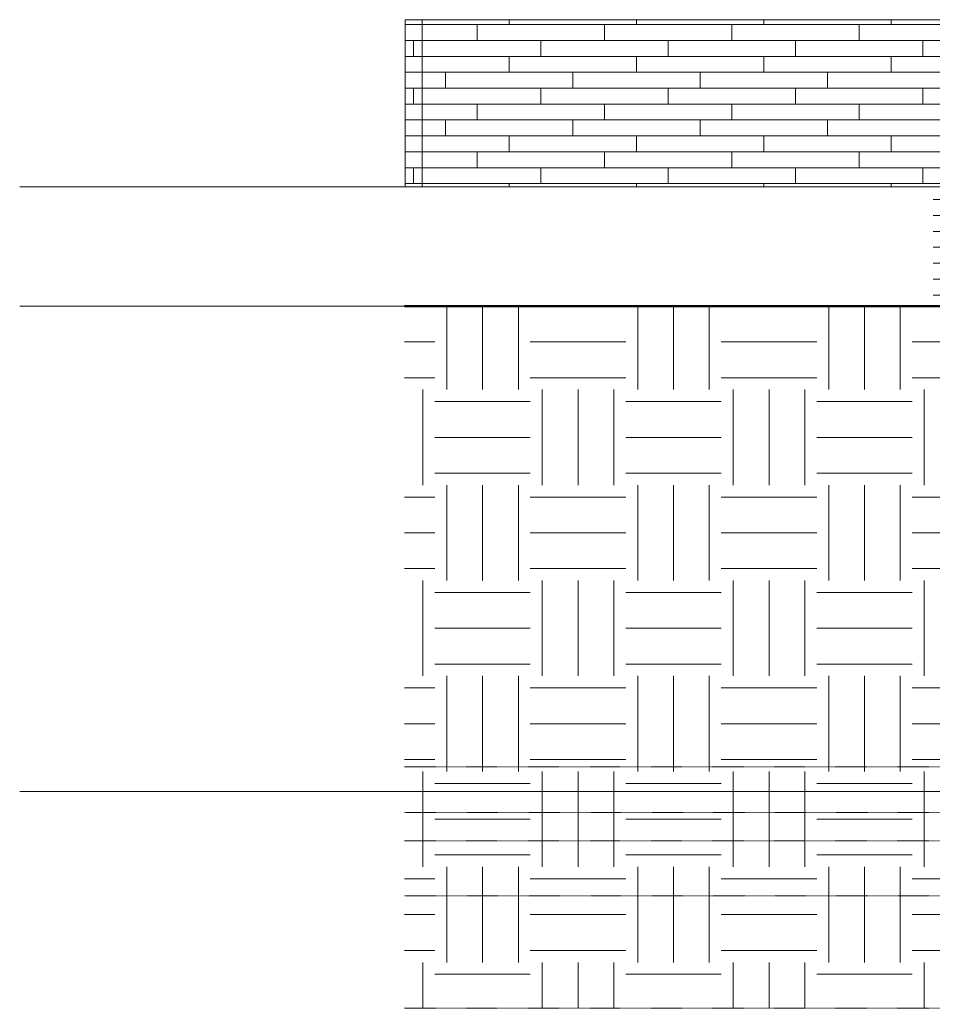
# Model space of a CAD drawing. Header units: inches. Extents: x 1750 to 8392, y -264 to 660.
# Drawn here: x 1830.2 to 2059.8, y -206.5 to 42 of the extents above; entities that cross this region are included whole.
import ezdxf

# ---------------------------------------------------------------- set-up
doc = ezdxf.new("R2010")
doc.units = ezdxf.units.IN
doc.header["$MEASUREMENT"] = 0
doc.linetypes.add('Aligning Line 1_8_', pattern=[0.25, 0.125, -0.125])
doc.linetypes.add('Grid Line 1_2_', pattern=[0.875, 0.5, -0.125, 0.125, -0.125])
for name, color, linetype, lineweight in [('0-1', 7, 'Continuous', 5), ('A-FLOR-LEVL-1', 51, 'Grid Line 1_2_', 9), ('A-WALL-2', 113, 'Continuous', 9), ('A-WALL-PATT-1', 111, 'Continuous', 9), ('C-TOPO', 7, 'Continuous', 9), ('C-TOPO-1', 250, 'Continuous', 50), ('G-ANNO-SYMB', 111, 'Aligning Line 1_8_', 9), ('G-ANNO-SYMB-1', 147, 'Aligning Line 1_8_', 9)]:
    doc.layers.add(name, color=color, linetype=linetype, lineweight=lineweight)
pattern_1 = [(0, (1929.199, 0.8), (0, 4), []), (90, (1929.199, 0.8), (-8, 8), [4, -28]), (90, (1945.199, 4.8), (-8, 8), [4, -28])]

# ---------------------------------------------------------------- blocks, each defined once
blk = doc.blocks.new('CTR  - Topography_rvt-1-BUILDING ELEVATION - EAST')
at = {"layer": 'C-TOPO'}
h = blk.add_hatch(dxfattribs=at)
h.set_pattern_fill('FP_14', color=256, style=0, pattern_type=2)
h.set_pattern_definition([(0, (2870.5, 0), (24, 24), [24, -24]), (0, (2870.5, 9), (24, 24), [24, -24]), (0, (2870.5, 18), (24, 24), [24, -24]), (90, (2873.5, 21), (-24, 24), [24, -24]), (90, (2882.5, 21), (-24, 24), [24, -24]), (90, (2891.5, 21), (-24, 24), [24, -24])])
h.paths.add_polyline_path([(1926.86, -206.5), (2313.65, -206.5), (2313.65, -30), (1926.86, -30), (1926.86, -158)], flags=0)
for p, q in [((1972.93, 0), (1926.86, 0)), ((2019.76, 0), (1972.93, 0)), ((2019.76, 0), (2059.8, 0)), ((2059.66, 0), (2059.8, 0)), ((1926.86, -30), (1945.71, -30)), ((1945.71, -30), (1978.41, -30)), ((2002.31, -30), (1978.41, -30)), ((2002.31, -30), (2097.28, -30))]:
    blk.add_line(p, q, dxfattribs=at)
at = {"layer": 'C-TOPO-1'}
for p, q in [((1945.71, -30), (1926.86, -30)), ((1978.41, -30), (1945.71, -30)), ((2002.31, -30), (1978.41, -30)), ((2097.28, -30), (2002.31, -30))]:
    blk.add_line(p, q, dxfattribs=at)
blk = doc.blocks.new('CTR - 1st Phase - Common Walls_rvt-1-BUILDING ELEVATION - EAST')
at = {"layer": 'A-FLOR-LEVL-1'}
for p, q in [((1830.2, 0), (4168.71, 0)), ((1830.2, -30), (4168.71, -30)), ((1830.2, -152), (4168.71, -152))]:
    blk.add_line(p, q, dxfattribs=at)
at = {"layer": 'G-ANNO-SYMB-1'}
for p, q in [((1926.86, -145.84), (4071.96, -145.84)), ((1926.86, -164.42), (4072.04, -164.42))]:
    blk.add_line(p, q, dxfattribs=at)
blk = doc.blocks.new('CTR - 1st Phase -Stairs _ Elevators_rvt-1-BUILDING ELEVATION - EAST')
at = {"layer": 'A-FLOR-LEVL-1'}
for p, q in [((1830.2, 0), (4168.71, 0)), ((1830.2, -30), (4168.71, -30)), ((1830.2, -152), (4168.71, -152))]:
    blk.add_line(p, q, dxfattribs=at)
at = {"layer": 'G-ANNO-SYMB-1'}
blk.add_line((1926.86, -206.49), (4071.96, -206.49), dxfattribs=at)

msp = doc.modelspace()

# ---------------------------------------------------------------- hatches: boundary and pattern name
at = {"layer": 'A-WALL-PATT-1'}
h = msp.add_hatch(dxfattribs=at)
h.set_pattern_fill('FP_24', color=256, style=0, pattern_type=2)
h.set_pattern_definition(pattern_1)
h.paths.add_polyline_path([(1931.3237, 0), (1931.3237, 42), (1927.0737, 42), (1927.0737, 0)], flags=0)
h = msp.add_hatch(dxfattribs=at)
h.set_pattern_fill('FP_24', color=256, style=0, pattern_type=2)
h.set_pattern_definition(pattern_1)
h.paths.add_polyline_path([(2696.3237, -0.75), (2696.3237, 0), (2656.3237, 0), (2656.3237, -0.75), (2664.2655, -0.75)], flags=0)
h.paths.add_polyline_path([(1983.8212, 0), (2059.7987, 0), (2059.7987, 36), (2095.8237, 36), (2095.8237, 42), (1931.3237, 42), (1931.3237, 0), (1972.9307, 0)], flags=0)
h = msp.add_hatch(dxfattribs=at)
h.set_pattern_fill('FP_16', color=256, style=0, pattern_type=2)
h.set_pattern_definition([(0, (2311.524, 0.8), (0, 4), []), (90, (2311.524, 0.8), (-8, 8), [4, -28]), (90, (2327.524, 4.8), (-8, 8), [4, -28])])
h.paths.add_polyline_path([(2122.3198, -30), (2313.6487, -30), (2313.6487, 36), (2059.7987, 36), (2059.7987, -30), (2097.2825, -30)], flags=0)

# ---------------------------------------------------------------- linework, layer by layer
at = {"layer": 'A-FLOR-LEVL-1'}
for p, q in [((1830.9484, 0), (4167.9645, 0)), ((1830.9484, -30), (4167.9645, -30)), ((1830.9484, -152), (4167.9645, -152))]:
    msp.add_line(p, q, dxfattribs=at)
at = {"layer": 'A-WALL-2'}
for p, q in [((2095.8237, 42), (1927.0737, 42)), ((1927.0737, 0), (1927.0737, 42)), ((1931.3237, 42), (1931.3237, 0))]:
    msp.add_line(p, q, dxfattribs=at)
at = {"layer": 'G-ANNO-SYMB'}
for p, q in [((1926.8612, -157.3105), (4072.0372, -157.3105)), ((1926.8612, -178.2392), (4072.0372, -178.2392))]:
    msp.add_line(p, q, dxfattribs=at)

# ---------------------------------------------------------------- block references
at = {"layer": '0-1'}
for name in ['CTR - 1st Phase - Common Walls_rvt-1-BUILDING ELEVATION - EAST', 'CTR - 1st Phase -Stairs _ Elevators_rvt-1-BUILDING ELEVATION - EAST', 'CTR  - Topography_rvt-1-BUILDING ELEVATION - EAST']:
    msp.add_blockref(name, (0, 0), dxfattribs=at)

doc.saveas('drawing.dxf')
